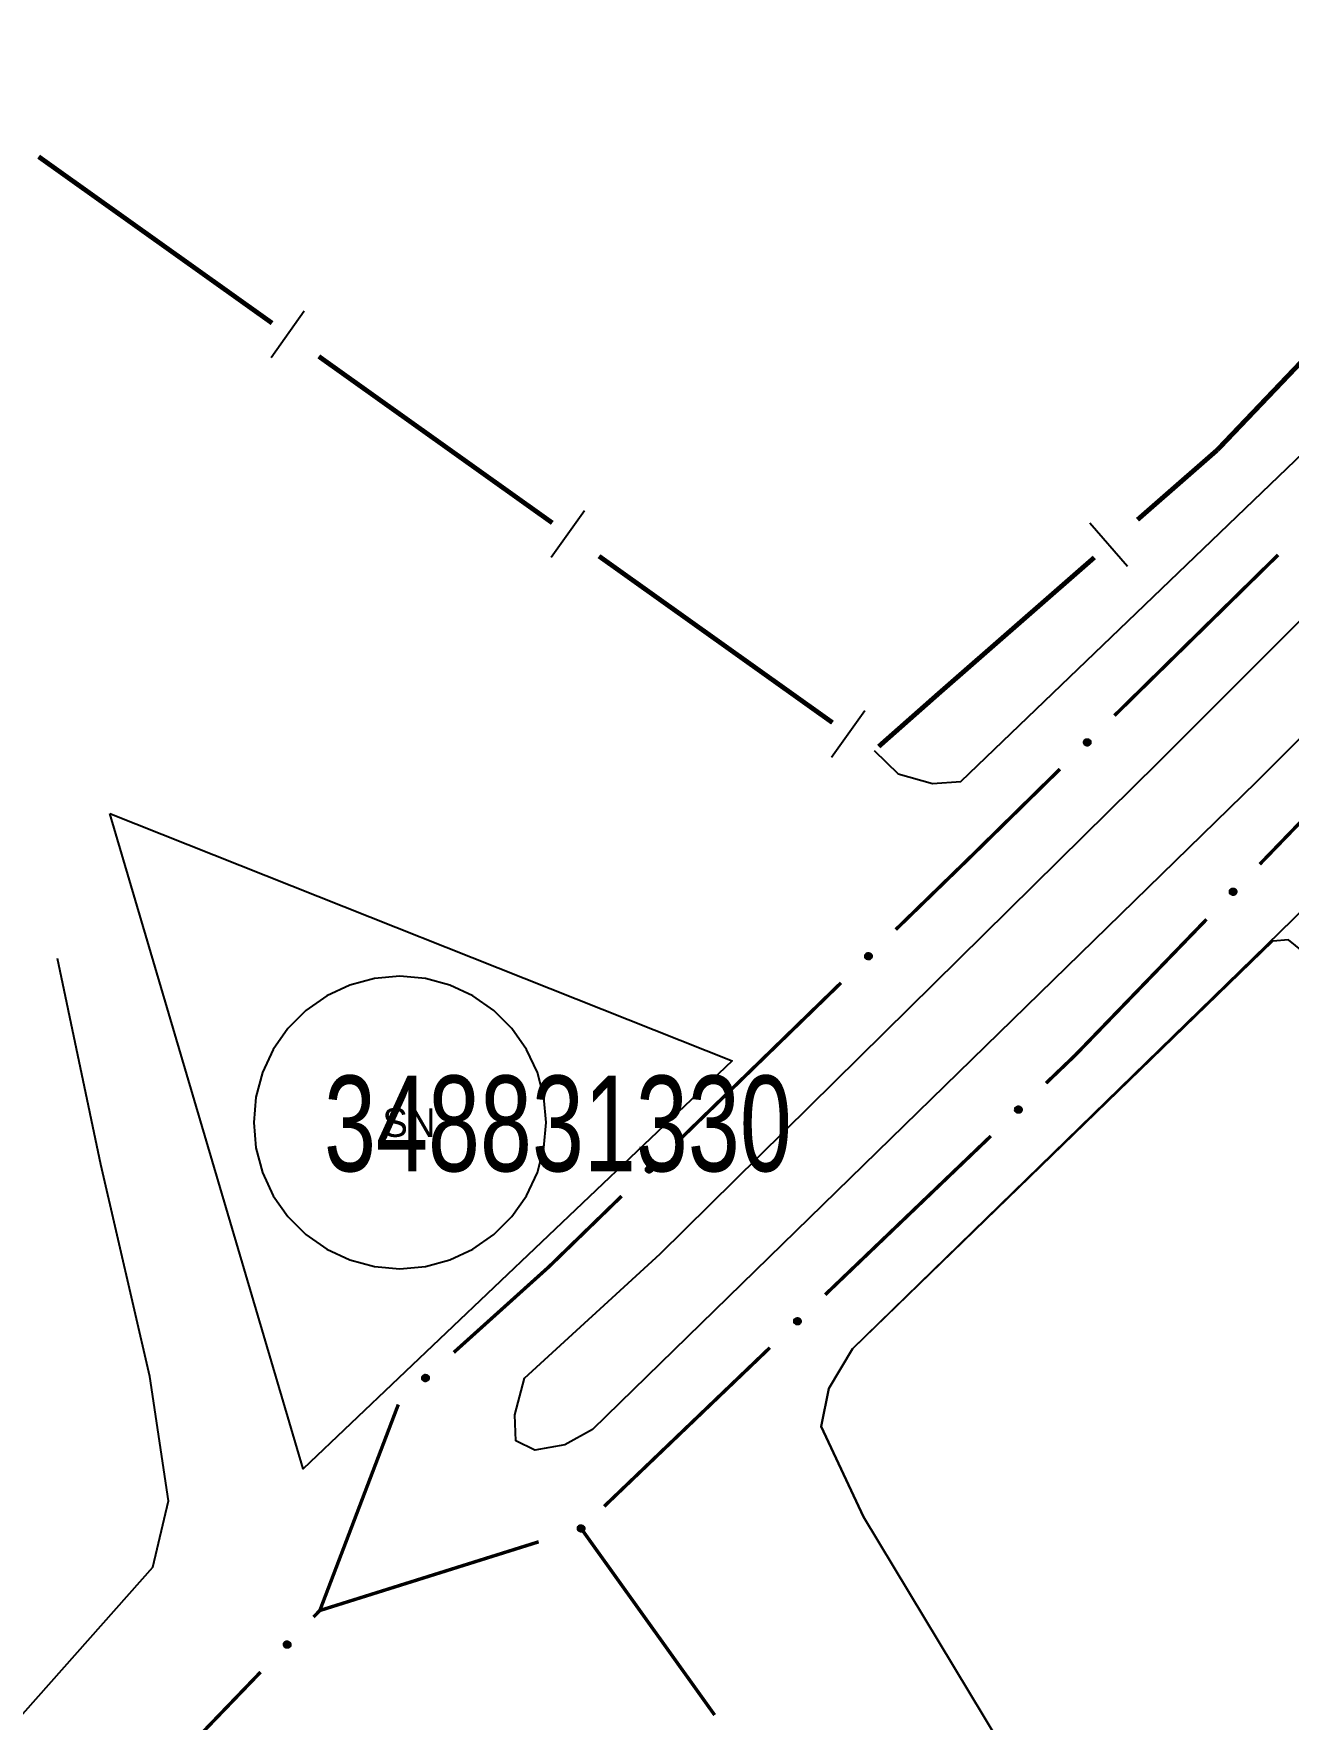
# Model space of a CAD drawing. Extents: x 199577 to 200882, y 4838726 to 4840156.
# Drawn here: x 200162.3 to 200227.9, y 4839919.8 to 4840007.9 of the extents above; entities that cross this region are included whole.
import ezdxf
from ezdxf.enums import TextEntityAlignment as Align

# ---------------------------------------------------------------- set-up
doc = ezdxf.new("R2010")
doc.units = 0
doc.header["$LTSCALE"] = 1.5
doc.header["$MEASUREMENT"] = 0
for name, color, linetype in [('CD_MALHA_LOTES', 7, 'CONTINUOUS'), ('CD_TXT_QUADRA', 2, 'CONTINUOUS'), ('LM-LIM-SETORES-BAIRROS', 250, 'CONTINUOUS'), ('RU-QUADRA', 210, 'CONTINUOUS'), ('SV-EIXO-RUA-PAV', 20, 'CONTINUOUS'), ('SV-RUA-PAVIM', 7, 'CONTINUOUS'), ('Th_NmrPorta', 1, 'CONTINUOUS')]:
    doc.layers.add(name, color=color, linetype=linetype)
doc.styles.add('ARIAL', font='ARIAL.SHX')

msp = doc.modelspace()

# ---------------------------------------------------------------- linework, layer by layer
at = {"layer": 'CD_MALHA_LOTES', "linetype": 'Continuous', "flags": 128}
for points in [[(200166.26, 4839967.12), (200198.83, 4839954.19)], [(200198.83, 4839954.19), (200176.38, 4839932.84), (200166.26, 4839967.12)], [(200205.7, 4839930.33), (200203.48, 4839935.06), (200203.88, 4839937.05), (200205.11, 4839939.13), (200230.27, 4839963.64)], [(200225.45, 4839897.56), (200205.7, 4839930.33)]]:
    msp.add_lwpolyline(points, dxfattribs=at)
at = {"layer": 'LM-LIM-SETORES-BAIRROS', "const_width": 0.25}
for points in [[(200162.537544, 4840001.469315), (200174.752937, 4839992.763905)], [(200224.2, 4839986.13), (200230.729032, 4839992.972928)], [(200177.196016, 4839991.022823), (200189.41141, 4839982.317413)], [(200223.791883, 4839985.773355), (200224.2, 4839986.13)], [(200220.026911, 4839982.483221), (200223.791883, 4839985.773355)], [(200191.854488, 4839980.576331), (200204.069882, 4839971.870921)], [(200209.69, 4839973.45), (200217.767928, 4839980.50914)], [(200206.487298, 4839970.622472), (200209.485899, 4839973.269808)], [(200209.485899, 4839973.269808), (200209.69, 4839973.45)]]:
    msp.add_lwpolyline(points, dxfattribs=at)
at = {"layer": 'LM-LIM-SETORES-BAIRROS'}
for points in [[(200174.696756, 4839990.962005), (200176.437838, 4839993.405084)], [(200189.355228, 4839980.515513), (200191.09631, 4839982.958592)], [(200219.507962, 4839980.037675), (200217.533882, 4839982.296659)], [(200204.0137, 4839970.069021), (200205.754782, 4839972.5121)]]:
    msp.add_lwpolyline(points, dxfattribs=at)
at = {"layer": 'RU-QUADRA', "linetype": 'Continuous', "flags": 128}
for points in [[(200166.26, 4839967.12), (200198.83, 4839954.19), (200176.38, 4839932.84)], [(200234, 4839897.56), (200234.02, 4839897.57), (200265.19, 4839926.67), (200230.27, 4839963.64), (200205.11, 4839939.13), (200203.88, 4839937.05), (200203.48, 4839935.06), (200205.7, 4839930.33), (200225.45, 4839897.56), (200226.01, 4839896.64), (200227.75, 4839895.31), (200229.82, 4839894.95), (200231.68, 4839895.65)]]:
    msp.add_lwpolyline(points, close=True, dxfattribs=at)
at = {"layer": 'SV-EIXO-RUA-PAV', "const_width": 0.18}
for points in [[(200227.384358, 4839980.644334), (200218.819967, 4839972.238906)], [(200215.965171, 4839969.437096), (200211.682976, 4839965.234382)], [(200226.418943, 4839964.463976), (200229.198699, 4839967.340251)], [(200211.682976, 4839965.234382), (200211.22, 4839964.78)], [(200211.22, 4839964.78), (200207.382345, 4839961.050546)], [(200216.77, 4839954.48), (200223.639188, 4839961.587701)], [(200204.513767, 4839958.262847), (200195.908036, 4839949.899751)], [(200216.68664, 4839954.400187), (200216.77, 4839954.48)], [(200215.242024, 4839953.017044), (200216.68664, 4839954.400187)], [(200203.685096, 4839941.9519), (200212.352792, 4839950.250758)], [(200193.039458, 4839947.112052), (200189.453737, 4839943.627428)], [(200189.23, 4839943.41), (200184.259152, 4839938.935601)], [(200189.453737, 4839943.627428), (200189.23, 4839943.41)], [(200192.128167, 4839930.886756), (200200.795864, 4839939.185614)], [(200181.355865, 4839936.211741), (200177.437963, 4839925.93312)], [(200177.25, 4839925.44), (200188.699429, 4839929.033128)], [(200190.92, 4839929.73), (200197.904592, 4839919.972158)], [(200177.25, 4839925.44), (200176.922465, 4839925.099764)], [(200177.437963, 4839925.93312), (200177.25, 4839925.44)], [(200174.148335, 4839922.218062), (200165.825947, 4839913.572956)]]:
    msp.add_lwpolyline(points, dxfattribs=at)
at = {"layer": 'SV-EIXO-RUA-PAV'}
for points in [[(200217.57222, 4839970.860078), (200217.572455, 4839970.81117), (200217.562656, 4839970.769088), (200217.544381, 4839970.736342), (200217.520686, 4839970.711616), (200217.493596, 4839970.689051), (200217.461265, 4839970.672326), (200217.421269, 4839970.661711), (200217.372209, 4839970.661132), (200217.32976, 4839970.674003), (200217.296698, 4839970.690202), (200217.269492, 4839970.713425), (200217.248012, 4839970.740108), (200217.23175, 4839970.774267), (200217.221389, 4839970.814904), (200217.222, 4839970.86425), (200217.231889, 4839970.90544), (200217.250398, 4839970.936649), (200217.273917, 4839970.963852), (200217.30185, 4839970.986558), (200217.333682, 4839971.002792), (200217.374616, 4839971.01315), (200217.423312, 4839971.011902), (200217.464506, 4839971.002507), (200217.495967, 4839970.984442), (200217.522227, 4839970.960684), (200217.545191, 4839970.933789), (200217.563356, 4839970.901988), (200217.57222, 4839970.860078)], [(200224.850061, 4839962.999022), (200224.848534, 4839963.047906), (200224.857217, 4839963.090233), (200224.874621, 4839963.12345), (200224.897653, 4839963.148794), (200224.924137, 4839963.172067), (200224.956015, 4839963.189641), (200224.995717, 4839963.201308), (200225.044744, 4839963.203185), (200225.087519, 4839963.191439), (200225.120998, 4839963.17612), (200225.148807, 4839963.153624), (200225.170985, 4839963.127517), (200225.188145, 4839963.093801), (200225.199576, 4839963.053451), (200225.200269, 4839963.004107), (200225.191471, 4839962.96267), (200225.173794, 4839962.930982), (200225.151002, 4839962.903168), (200225.123679, 4839962.879731), (200225.092288, 4839962.862661), (200225.051641, 4839962.851225), (200225.002929, 4839962.851186), (200224.961501, 4839962.859489), (200224.929573, 4839962.876716), (200224.902695, 4839962.899772), (200224.879029, 4839962.926051), (200224.860029, 4839962.95736), (200224.850061, 4839962.999022)], [(200206.127813, 4839959.677887), (200206.127807, 4839959.628979), (200206.117801, 4839959.586946), (200206.099364, 4839959.55429), (200206.075548, 4839959.529682), (200206.048348, 4839959.50725), (200206.015934, 4839959.490684), (200205.975886, 4839959.480268), (200205.926824, 4839959.479929), (200205.884439, 4839959.49301), (200205.851457, 4839959.509372), (200205.824366, 4839959.532729), (200205.803018, 4839959.559518), (200205.786924, 4839959.593756), (200205.776764, 4839959.634444), (200205.777618, 4839959.683786), (200205.787711, 4839959.724927), (200205.806373, 4839959.756044), (200205.830026, 4839959.783131), (200205.85807, 4839959.805699), (200205.889982, 4839959.821776), (200205.930966, 4839959.831932), (200205.979656, 4839959.830444), (200206.020804, 4839959.820846), (200206.052175, 4839959.802626), (200206.078317, 4839959.778739), (200206.101148, 4839959.75173), (200206.119156, 4839959.719841), (200206.127813, 4839959.677887)], [(200213.617498, 4839951.614048), (200213.617868, 4839951.662955), (200213.628186, 4839951.704912), (200213.646865, 4839951.73743), (200213.670864, 4839951.761861), (200213.69823, 4839951.78409), (200213.730766, 4839951.800413), (200213.770891, 4839951.810532), (200213.819954, 4839951.810505), (200213.86224, 4839951.79711), (200213.8951, 4839951.780503), (200213.922016, 4839951.756946), (200213.943165, 4839951.729998), (200213.959003, 4839951.695641), (200213.968861, 4839951.654879), (200213.96764, 4839951.605545), (200213.957241, 4839951.56448), (200213.938348, 4839951.533502), (200213.914494, 4839951.506593), (200213.886283, 4839951.484234), (200213.854253, 4839951.468394), (200213.813193, 4839951.458543), (200213.764517, 4839951.460393), (200213.723441, 4839951.470297), (200213.692206, 4839951.48875), (200213.666242, 4839951.512831), (200213.643613, 4839951.540008), (200213.625842, 4839951.572031), (200213.617498, 4839951.614048)], [(200194.653504, 4839948.527092), (200194.653498, 4839948.478184), (200194.643492, 4839948.436151), (200194.625055, 4839948.403495), (200194.601239, 4839948.378886), (200194.574039, 4839948.356455), (200194.541625, 4839948.339889), (200194.501577, 4839948.329472), (200194.452515, 4839948.329134), (200194.41013, 4839948.342215), (200194.377148, 4839948.358577), (200194.350057, 4839948.381933), (200194.328709, 4839948.408723), (200194.312615, 4839948.442961), (200194.302455, 4839948.483649), (200194.303309, 4839948.532991), (200194.313402, 4839948.574131), (200194.332063, 4839948.605249), (200194.355717, 4839948.632335), (200194.383761, 4839948.654904), (200194.415673, 4839948.670981), (200194.456657, 4839948.681137), (200194.505347, 4839948.679649), (200194.546495, 4839948.670051), (200194.577866, 4839948.651831), (200194.604008, 4839948.627944), (200194.626839, 4839948.600935), (200194.644847, 4839948.569046), (200194.653504, 4839948.527092)], [(200202.060569, 4839940.548904), (200202.060939, 4839940.597811), (200202.071258, 4839940.639768), (200202.089937, 4839940.672286), (200202.113936, 4839940.696717), (200202.141302, 4839940.718946), (200202.173838, 4839940.735269), (200202.213962, 4839940.745388), (200202.263025, 4839940.745361), (200202.305312, 4839940.731966), (200202.338172, 4839940.715359), (200202.365088, 4839940.691801), (200202.386236, 4839940.664854), (200202.402075, 4839940.630497), (200202.411932, 4839940.589735), (200202.410711, 4839940.540401), (200202.400313, 4839940.499336), (200202.38142, 4839940.468358), (200202.357566, 4839940.441449), (200202.329355, 4839940.41909), (200202.297324, 4839940.40325), (200202.256265, 4839940.393399), (200202.207588, 4839940.395249), (200202.166513, 4839940.405153), (200202.135278, 4839940.423606), (200202.109314, 4839940.447687), (200202.086685, 4839940.474864), (200202.068914, 4839940.506887), (200202.060569, 4839940.548904)], [(200182.953095, 4839937.611874), (200182.95122, 4839937.563001), (200182.939615, 4839937.521381), (200182.919944, 4839937.489454), (200182.895205, 4839937.465773), (200182.867168, 4839937.444397), (200182.834145, 4839937.429082), (200182.793728, 4839937.420203), (200182.744689, 4839937.421739), (200182.702835, 4839937.43643), (200182.670502, 4839937.45404), (200182.644323, 4839937.478414), (200182.624014, 4839937.505999), (200182.60924, 4839937.540828), (200182.600642, 4839937.581874), (200182.60338, 4839937.631147), (200182.615037, 4839937.671872), (200182.634874, 4839937.702254), (200182.659545, 4839937.728417), (200182.688431, 4839937.749897), (200182.720934, 4839937.764744), (200182.762277, 4839937.773327), (200182.810874, 4839937.769979), (200182.851625, 4839937.758817), (200182.882277, 4839937.739411), (200182.907488, 4839937.714543), (200182.92927, 4839937.686682), (200182.946047, 4839937.654127), (200182.953095, 4839937.611874)], [(200190.74009, 4839929.710147), (200190.74046, 4839929.759054), (200190.750779, 4839929.801011), (200190.769458, 4839929.833529), (200190.793456, 4839929.85796), (200190.820823, 4839929.880188), (200190.853359, 4839929.896512), (200190.893483, 4839929.906631), (200190.942546, 4839929.906604), (200190.984833, 4839929.893209), (200191.017692, 4839929.876602), (200191.044608, 4839929.853044), (200191.065757, 4839929.826097), (200191.081596, 4839929.79174), (200191.091453, 4839929.750978), (200191.090232, 4839929.701644), (200191.079833, 4839929.660579), (200191.060941, 4839929.629601), (200191.037086, 4839929.602692), (200191.008875, 4839929.580333), (200190.976845, 4839929.564493), (200190.935786, 4839929.554642), (200190.887109, 4839929.556492), (200190.846034, 4839929.566396), (200190.814798, 4839929.584849), (200190.788834, 4839929.60893), (200190.766205, 4839929.636107), (200190.748435, 4839929.66813), (200190.74009, 4839929.710147)], [(200175.714352, 4839923.686079), (200175.715975, 4839923.637198), (200175.707374, 4839923.594855), (200175.690035, 4839923.561603), (200175.667052, 4839923.536215), (200175.640614, 4839923.51289), (200175.60877, 4839923.495254), (200175.569091, 4839923.483509), (200175.520068, 4839923.481537), (200175.477271, 4839923.493198), (200175.443762, 4839923.508453), (200175.415908, 4839923.530894), (200175.393679, 4839923.556957), (200175.376454, 4839923.59064), (200175.364944, 4839923.630967), (200175.364154, 4839923.68031), (200175.372871, 4839923.721764), (200175.390486, 4839923.753486), (200175.413224, 4839923.781345), (200175.440501, 4839923.804835), (200175.471859, 4839923.821967), (200175.512483, 4839923.833482), (200175.561195, 4839923.833616), (200175.602639, 4839923.825395), (200175.6346, 4839923.80823), (200175.661524, 4839923.785226), (200175.685241, 4839923.758993), (200175.704302, 4839923.727721), (200175.714352, 4839923.686079)]]:
    msp.add_lwpolyline(points, close=True, dxfattribs=at)
for points in [[(200217.374616, 4839971.01315), (200217.221389, 4839970.814904)], [(200217.333682, 4839971.002792), (200217.222, 4839970.86425)], [(200217.351885, 4839971.002416), (200217.226906, 4839970.845342)], [(200217.397295, 4839971.008745), (200217.228384, 4839970.797083)], [(200217.315113, 4839970.991182), (200217.231181, 4839970.889688)], [(200217.423312, 4839971.011902), (200217.23175, 4839970.774267)], [(200217.30185, 4839970.986558), (200217.231889, 4839970.90544)], [(200217.441659, 4839971.0064), (200217.242521, 4839970.761249)], [(200217.464506, 4839971.002507), (200217.248012, 4839970.740108)], [(200217.477221, 4839970.991593), (200217.260555, 4839970.729238)], [(200217.495967, 4839970.984442), (200217.269492, 4839970.713425)], [(200217.506941, 4839970.971052), (200217.28252, 4839970.70491)], [(200217.522227, 4839970.960684), (200217.296698, 4839970.690202)], [(200217.531773, 4839970.943802), (200217.318028, 4839970.684314)], [(200217.545191, 4839970.933789), (200217.32976, 4839970.674003)], [(200217.550799, 4839970.914676), (200217.354565, 4839970.670464)], [(200217.563356, 4839970.901988), (200217.372209, 4839970.661132)], [(200217.565928, 4839970.881728), (200217.397937, 4839970.665233)], [(200217.57222, 4839970.860078), (200217.421269, 4839970.661711)], [(200217.571265, 4839970.833432), (200217.44625, 4839970.672499)], [(200217.572455, 4839970.81117), (200217.461265, 4839970.672326)], [(200217.566972, 4839970.787157), (200217.483058, 4839970.687593)], [(200217.562656, 4839970.769088), (200217.493596, 4839970.689051)], [(200224.848534, 4839963.047906), (200224.956015, 4839963.189641)], [(200224.850061, 4839962.999022), (200224.995717, 4839963.201308)], [(200224.850311, 4839963.025683), (200224.97103, 4839963.189864)], [(200224.85338, 4839963.072056), (200224.934634, 4839963.173803)], [(200224.856922, 4839962.977546), (200225.019134, 4839963.198405)], [(200224.857217, 4839963.090233), (200224.924137, 4839963.172067)], [(200224.860029, 4839962.95736), (200225.044744, 4839963.203185)], [(200224.872918, 4839962.945009), (200225.062629, 4839963.194322)], [(200224.879029, 4839962.926051), (200225.087519, 4839963.191439)], [(200224.892706, 4839962.916396), (200225.099519, 4839963.181442)], [(200224.902695, 4839962.899772), (200225.120998, 4839963.17612)], [(200224.91825, 4839962.889812), (200225.135559, 4839963.161792)], [(200224.929573, 4839962.876716), (200225.148807, 4839963.153624)], [(200224.948502, 4839962.870063), (200225.15816, 4839963.138052)], [(200224.961501, 4839962.859489), (200225.170985, 4839963.127517)], [(200224.984444, 4839962.856202), (200225.177033, 4839963.106529)], [(200225.002929, 4839962.851186), (200225.188145, 4839963.093801)], [(200225.028854, 4839962.85503), (200225.192112, 4839963.071081)], [(200225.051641, 4839962.851225), (200225.199576, 4839963.053451)], [(200225.07408, 4839962.862556), (200225.194865, 4839963.022878)], [(200225.092288, 4839962.862661), (200225.200269, 4839963.004107)], [(200225.110542, 4839962.874759), (200225.191763, 4839962.978435)], [(200225.123679, 4839962.879731), (200225.191471, 4839962.96267)], [(200205.930966, 4839959.831932), (200205.776764, 4839959.634444)], [(200205.889982, 4839959.821776), (200205.777618, 4839959.683786)], [(200205.908183, 4839959.82131), (200205.782431, 4839959.664854)], [(200205.953624, 4839959.827415), (200205.783671, 4839959.616589)], [(200205.979656, 4839959.830444), (200205.786924, 4839959.593756)], [(200205.871356, 4839959.810257), (200205.786924, 4839959.709178)], [(200205.85807, 4839959.805699), (200205.787711, 4839959.724927)], [(200205.997975, 4839959.824851), (200205.797632, 4839959.580685)], [(200206.020804, 4839959.820846), (200205.803018, 4839959.559518)], [(200206.033464, 4839959.809869), (200205.815507, 4839959.548586)], [(200206.052175, 4839959.802626), (200205.824366, 4839959.532729)], [(200206.063082, 4839959.789181), (200205.837352, 4839959.52415)], [(200206.078317, 4839959.778739), (200205.851457, 4839959.509372)], [(200206.08778, 4839959.761809), (200205.872758, 4839959.503379)], [(200206.101148, 4839959.75173), (200205.884439, 4839959.49301)], [(200206.106661, 4839959.73259), (200205.909226, 4839959.489348)], [(200206.119156, 4839959.719841), (200205.926824, 4839959.479929)], [(200206.121629, 4839959.699568), (200205.952572, 4839959.483904)], [(200206.127813, 4839959.677887), (200205.975886, 4839959.480268)], [(200206.126728, 4839959.651247), (200206.00092, 4839959.490932)], [(200206.127807, 4839959.628979), (200206.015934, 4839959.490684)], [(200206.122206, 4839959.604993), (200206.037802, 4839959.505844)], [(200206.117801, 4839959.586946), (200206.048348, 4839959.50725)], [(200213.617498, 4839951.614048), (200213.770891, 4839951.810532)], [(200213.617868, 4839951.662955), (200213.730766, 4839951.800413)], [(200213.618782, 4839951.64068), (200213.745778, 4839951.800054)], [(200213.623521, 4839951.592322), (200213.794177, 4839951.806723)], [(200213.623647, 4839951.686898), (200213.708786, 4839951.785417)], [(200213.625842, 4839951.572031), (200213.819954, 4839951.810505)], [(200213.628186, 4839951.704912), (200213.69823, 4839951.78409)], [(200213.638242, 4839951.559189), (200213.837481, 4839951.800956)], [(200213.643613, 4839951.540008), (200213.86224, 4839951.79711)], [(200213.656906, 4839951.52983), (200213.873844, 4839951.786654)], [(200213.666242, 4839951.512831), (200213.8951, 4839951.780503)], [(200213.681399, 4839951.502275), (200213.909095, 4839951.765621)], [(200213.692206, 4839951.48875), (200213.922016, 4839951.756946)], [(200213.710862, 4839951.481368), (200213.930757, 4839951.741023)], [(200213.723441, 4839951.470297), (200213.943165, 4839951.729998)], [(200213.746239, 4839951.466123), (200213.948393, 4839951.708791)], [(200213.764517, 4839951.460393), (200213.959003, 4839951.695641)], [(200213.790571, 4839951.463229), (200213.962087, 4839951.672785)], [(200213.813193, 4839951.458543), (200213.968861, 4839951.654879)], [(200213.836055, 4839951.468995), (200213.962968, 4839951.624511)], [(200213.854253, 4839951.468394), (200213.96764, 4839951.605545)], [(200213.872963, 4839951.479774), (200213.958144, 4839951.580222)], [(200213.886283, 4839951.484234), (200213.957241, 4839951.56448)], [(200194.456657, 4839948.681137), (200194.302455, 4839948.483649)], [(200194.415673, 4839948.670981), (200194.303309, 4839948.532991)], [(200194.433874, 4839948.670515), (200194.308122, 4839948.514059)], [(200194.479314, 4839948.67662), (200194.309362, 4839948.465794)], [(200194.505347, 4839948.679649), (200194.312615, 4839948.442961)], [(200194.397047, 4839948.659462), (200194.312615, 4839948.558383)], [(200194.383761, 4839948.654904), (200194.313402, 4839948.574131)], [(200194.523666, 4839948.674056), (200194.323323, 4839948.42989)], [(200194.546495, 4839948.670051), (200194.328709, 4839948.408723)], [(200194.559155, 4839948.659074), (200194.341198, 4839948.397791)], [(200194.577866, 4839948.651831), (200194.350057, 4839948.381933)], [(200194.588773, 4839948.638386), (200194.363043, 4839948.373355)], [(200194.604008, 4839948.627944), (200194.377148, 4839948.358577)], [(200194.613471, 4839948.611014), (200194.398449, 4839948.352584)], [(200194.626839, 4839948.600935), (200194.41013, 4839948.342215)], [(200194.632352, 4839948.581795), (200194.434917, 4839948.338553)], [(200194.644847, 4839948.569046), (200194.452515, 4839948.329134)], [(200194.64732, 4839948.548773), (200194.478263, 4839948.333109)], [(200194.653504, 4839948.527092), (200194.501577, 4839948.329472)], [(200194.652419, 4839948.500452), (200194.526611, 4839948.340137)], [(200194.653498, 4839948.478184), (200194.541625, 4839948.339889)], [(200194.647897, 4839948.454198), (200194.563493, 4839948.355049)], [(200194.643492, 4839948.436151), (200194.574039, 4839948.356455)], [(200202.060569, 4839940.548904), (200202.213962, 4839940.745388)], [(200202.060939, 4839940.597811), (200202.173838, 4839940.735269)], [(200202.061853, 4839940.575536), (200202.18885, 4839940.73491)], [(200202.066593, 4839940.527178), (200202.237249, 4839940.741579)], [(200202.066719, 4839940.621754), (200202.151858, 4839940.720273)], [(200202.068914, 4839940.506887), (200202.263025, 4839940.745361)], [(200202.071258, 4839940.639768), (200202.141302, 4839940.718946)], [(200202.081314, 4839940.494045), (200202.280553, 4839940.735812)], [(200202.086685, 4839940.474864), (200202.305312, 4839940.731966)], [(200202.099978, 4839940.464686), (200202.316916, 4839940.72151)], [(200202.109314, 4839940.447687), (200202.338172, 4839940.715359)], [(200202.124471, 4839940.437131), (200202.352167, 4839940.700477)], [(200202.135278, 4839940.423606), (200202.365088, 4839940.691801)], [(200202.153934, 4839940.416224), (200202.373829, 4839940.675879)], [(200202.166513, 4839940.405153), (200202.386236, 4839940.664854)], [(200202.189311, 4839940.400979), (200202.391465, 4839940.643647)], [(200202.207588, 4839940.395249), (200202.402075, 4839940.630497)], [(200202.233642, 4839940.398085), (200202.405159, 4839940.607641)], [(200202.256265, 4839940.393399), (200202.411932, 4839940.589735)], [(200202.279127, 4839940.403851), (200202.406039, 4839940.559367)], [(200202.297324, 4839940.40325), (200202.410711, 4839940.540401)], [(200202.316035, 4839940.41463), (200202.401216, 4839940.515078)], [(200202.329355, 4839940.41909), (200202.400313, 4839940.499336)], [(200182.762277, 4839937.773327), (200182.600642, 4839937.581874)], [(200182.720934, 4839937.764744), (200182.60338, 4839937.631147)], [(200182.784745, 4839937.767947), (200182.606861, 4839937.563768)], [(200182.739104, 4839937.763583), (200182.607466, 4839937.612046)], [(200182.810874, 4839937.769979), (200182.60924, 4839937.540828)], [(200182.828966, 4839937.763691), (200182.61944, 4839937.527358)], [(200182.851625, 4839937.758817), (200182.624014, 4839937.505999)], [(200182.701882, 4839937.753945), (200182.61365, 4839937.656166)], [(200182.688431, 4839937.749897), (200182.615037, 4839937.671872)], [(200182.863857, 4839937.747364), (200182.636076, 4839937.494599)], [(200182.882277, 4839937.739411), (200182.644323, 4839937.478414)], [(200182.892663, 4839937.72556), (200182.656971, 4839937.469346)], [(200182.907488, 4839937.714543), (200182.670502, 4839937.45404)], [(200182.916297, 4839937.697264), (200182.691559, 4839937.447238)], [(200182.92927, 4839937.686682), (200182.702835, 4839937.43643)], [(200182.934048, 4839937.667345), (200182.727464, 4839937.431824)], [(200182.946047, 4839937.654127), (200182.744689, 4839937.421739)], [(200182.947743, 4839937.633775), (200182.77057, 4839937.424727)], [(200182.953095, 4839937.611874), (200182.793728, 4839937.420203)], [(200182.950992, 4839937.585294), (200182.819151, 4839937.429903)], [(200182.95122, 4839937.563001), (200182.834145, 4839937.429082)], [(200182.944707, 4839937.539247), (200182.856576, 4839937.443395)], [(200182.939615, 4839937.521381), (200182.867168, 4839937.444397)], [(200190.74009, 4839929.710147), (200190.893483, 4839929.906631)], [(200190.74046, 4839929.759054), (200190.853359, 4839929.896512)], [(200190.741374, 4839929.736778), (200190.86837, 4839929.896153)], [(200190.746113, 4839929.688421), (200190.91677, 4839929.902822)], [(200190.746239, 4839929.782997), (200190.831379, 4839929.881516)], [(200190.748435, 4839929.66813), (200190.942546, 4839929.906604)], [(200190.750779, 4839929.801011), (200190.820823, 4839929.880188)], [(200190.760834, 4839929.655288), (200190.960073, 4839929.897055)], [(200190.766205, 4839929.636107), (200190.984833, 4839929.893209)], [(200190.779498, 4839929.625929), (200190.996436, 4839929.882753)], [(200190.788834, 4839929.60893), (200191.017692, 4839929.876602)], [(200190.803991, 4839929.598374), (200191.031687, 4839929.86172)], [(200190.814798, 4839929.584849), (200191.044608, 4839929.853044)], [(200190.833455, 4839929.577467), (200191.053349, 4839929.837121)], [(200190.846034, 4839929.566396), (200191.065757, 4839929.826097)], [(200190.868832, 4839929.562221), (200191.070986, 4839929.80489)], [(200190.887109, 4839929.556492), (200191.081596, 4839929.79174)], [(200190.913163, 4839929.559328), (200191.084679, 4839929.768884)], [(200190.935786, 4839929.554642), (200191.091453, 4839929.750978)], [(200190.958647, 4839929.565094), (200191.08556, 4839929.72061)], [(200190.976845, 4839929.564493), (200191.090232, 4839929.701644)], [(200190.995555, 4839929.575873), (200191.080737, 4839929.676321)], [(200191.008875, 4839929.580333), (200191.079833, 4839929.660579)], [(200175.471859, 4839923.821967), (200175.364154, 4839923.68031)], [(200175.512483, 4839923.833482), (200175.364944, 4839923.630967)], [(200175.490066, 4839923.822107), (200175.369595, 4839923.661549)], [(200175.535278, 4839923.829722), (200175.372442, 4839923.613352)], [(200175.453628, 4839923.809833), (200175.37261, 4839923.705998)], [(200175.440501, 4839923.804835), (200175.372871, 4839923.721764)], [(200175.561195, 4839923.833616), (200175.376454, 4839923.59064)], [(200175.57969, 4839923.828637), (200175.387591, 4839923.577933)], [(200175.602639, 4839923.825395), (200175.393679, 4839923.556957)], [(200175.615659, 4839923.814845), (200175.406525, 4839923.546447)], [(200175.6346, 4839923.80823), (200175.415908, 4839923.530894)], [(200175.64595, 4839923.795156), (200175.429172, 4839923.522752)], [(200175.661524, 4839923.785226), (200175.443762, 4839923.508453)], [(200175.671545, 4839923.768621), (200175.465251, 4839923.503173)], [(200175.685241, 4839923.758993), (200175.477271, 4839923.493198)], [(200175.691389, 4839923.740048), (200175.502166, 4839923.490364)], [(200175.704302, 4839923.727721), (200175.520068, 4839923.481537)], [(200175.707448, 4839923.707542), (200175.545669, 4839923.486366)], [(200175.714352, 4839923.686079), (200175.569091, 4839923.483509)], [(200175.714154, 4839923.659417), (200175.593756, 4839923.495001)], [(200175.715975, 4839923.637198), (200175.60877, 4839923.495254)], [(200175.711176, 4839923.613039), (200175.630121, 4839923.511133)], [(200175.707374, 4839923.594855), (200175.640614, 4839923.51289)]]:
    msp.add_lwpolyline(points, dxfattribs=at)
at = {"layer": 'SV-RUA-PAVIM', "linetype": 'Continuous'}
for points in [[(200206.244267, 4839970.40791, 3.96), (200207.5, 4839969.19, 3.96), (200209.31, 4839968.68, 3.96), (200210.79, 4839968.79, 3.96), (200234.42, 4839991.48, 4.03), (200281.09, 4840041.07, 4.03), (200308.99, 4840075.6, 4.06), (200355.37, 4840137.09, 3.99), (200367.288102, 4840154.260987, 3.95)], [(200292.73, 4840039.03, 4.05), (200258.76, 4840001.37, 4.05), (200226.24, 4839968.76, 4.05), (200191.52, 4839934.91, 4.05), (200190.07, 4839934.1, 4.05), (200188.49, 4839933.83, 4.05), (200187.5, 4839934.31, 4.05), (200187.46, 4839935.67, 4.05), (200187.96, 4839937.59, 4.05), (200195.05, 4839944.1, 4.05), (200221.1, 4839969.79, 4.05), (200248.98, 4839997.63, 4.05), (200271.21, 4840020.71, 4.05), (200271.2, 4840020.72, 4.05), (200288.48, 4840039.87, 4.05), (200295.99, 4840048.64, 4.32), (200313.55, 4840070.3, 4.35)], [(200234.02, 4839897.57, 4.39), (200262.32, 4839924.27, 4.39), (200262.45, 4839924.85, 4.39), (200260.44, 4839926.87, 4.39), (200233.49, 4839955.54, 3.91), (200229.93, 4839958.89, 3.91), (200227.92, 4839960.52, 3.91), (200227.11, 4839960.45, 3.91), (200205.11, 4839939.13, 3.91), (200203.88, 4839937.05, 3.91), (200203.48, 4839935.06, 3.85), (200205.7, 4839930.33, 3.85), (200225.45, 4839897.57, 3.85)], [(200138.67, 4839897.57, 3.5), (200157.07, 4839914.83, 3.5), (200168.51, 4839927.7, 3.5), (200169.34, 4839931.17, 3.5), (200168.35, 4839937.68, 3.5), (200165.79, 4839948.76, 3.5), (200163.53, 4839959.54, 3.5)]]:
    msp.add_polyline3d(points, dxfattribs=at)
msp.add_polyline3d([(200181.44, 4839958.61, 3.86), (200180.11, 4839958.49, 3.86), (200178.82, 4839958.15, 3.86), (200177.61, 4839957.58, 3.86), (200176.52, 4839956.82, 3.86), (200175.58, 4839955.88, 3.86), (200174.81, 4839954.78, 3.86), (200174.25, 4839953.58, 3.86), (200173.9, 4839952.29, 3.86), (200173.79, 4839950.96, 3.86), (200173.9, 4839949.63, 3.86), (200174.25, 4839948.34, 3.86), (200174.81, 4839947.13, 3.86), (200175.58, 4839946.04, 3.86), (200176.52, 4839945.1, 3.86), (200177.61, 4839944.33, 3.86), (200178.82, 4839943.77, 3.86), (200180.11, 4839943.43, 3.86), (200181.44, 4839943.31, 3.86), (200182.77, 4839943.43, 3.86), (200184.05, 4839943.77, 3.86), (200185.26, 4839944.33, 3.86), (200186.36, 4839945.1, 3.86), (200187.3, 4839946.04, 3.86), (200188.06, 4839947.13, 3.86), (200188.63, 4839948.34, 3.86), (200188.97, 4839949.63, 3.86), (200189.09, 4839950.96, 3.86), (200188.97, 4839952.29, 3.86), (200188.63, 4839953.58, 3.86), (200188.06, 4839954.78, 3.86), (200187.3, 4839955.88, 3.86), (200186.36, 4839956.82, 3.86), (200185.26, 4839957.58, 3.86), (200184.05, 4839958.15, 3.86), (200182.77, 4839958.49, 3.86)], close=True, dxfattribs=at)

# ---------------------------------------------------------------- texts
at = {"layer": 'CD_TXT_QUADRA', "style": 'ARIAL', "width": 0.7}
msp.add_text('348831330', height=5, dxfattribs=at).set_placement((200177.47, 4839948.41))
at = {"layer": 'Th_NmrPorta', "color": 1}
msp.add_text('SN', height=1.5, dxfattribs=at).set_placement((200180.520366, 4839950.959086), align=Align.MIDDLE_LEFT)

doc.saveas('drawing.dxf')
